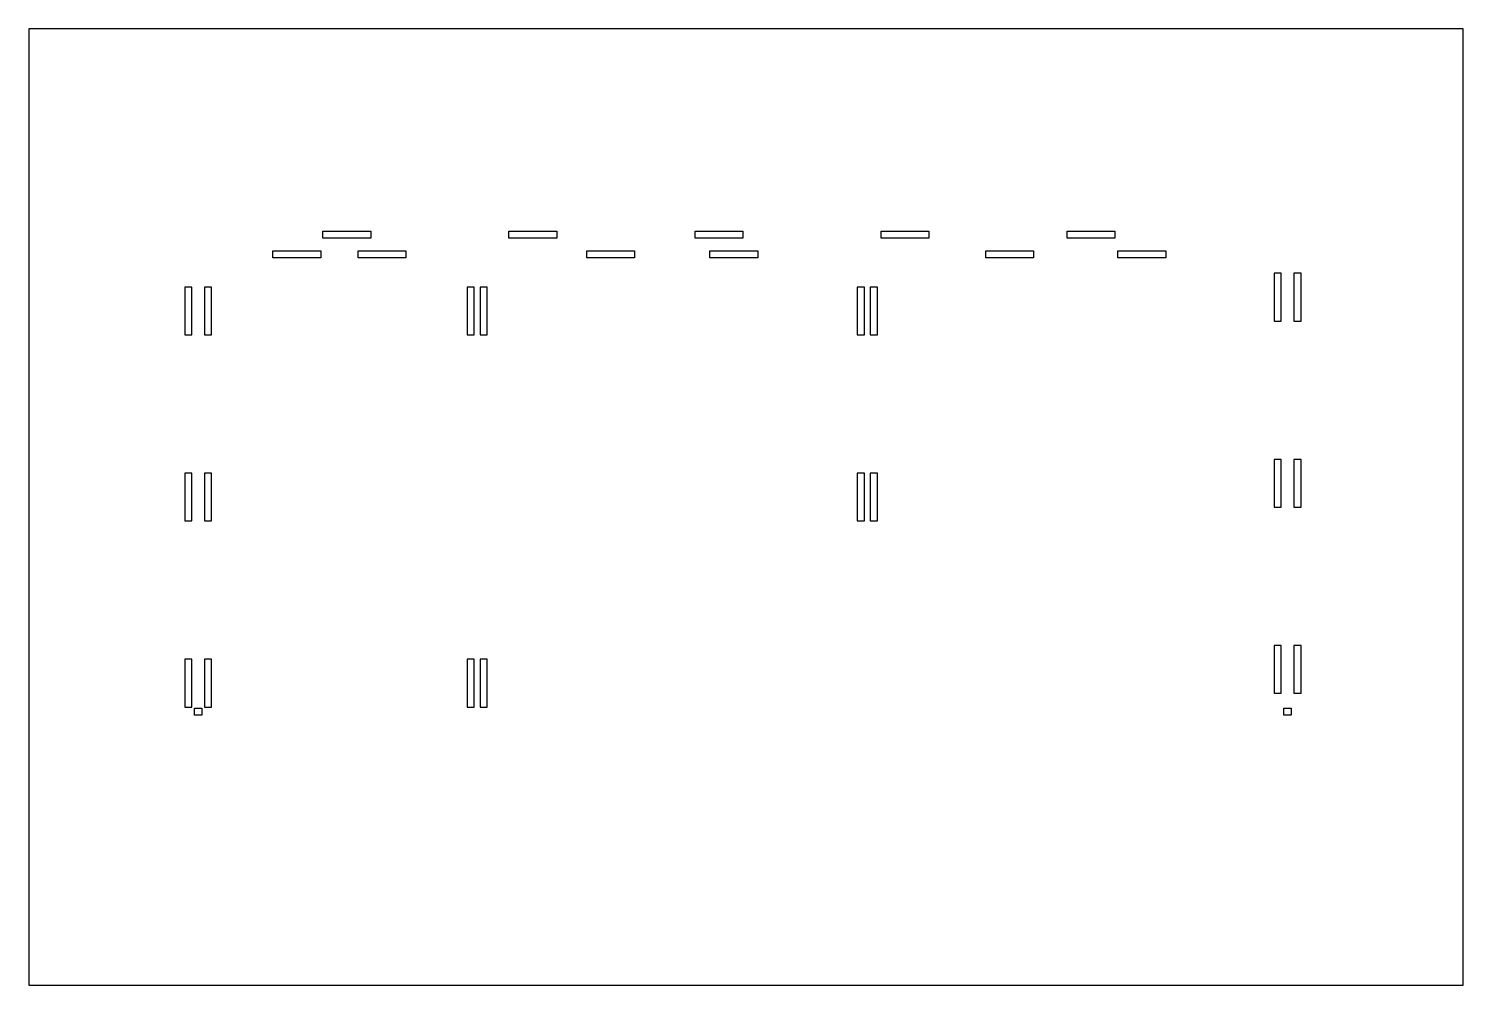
# Model space of a CAD drawing. Header units: inches. Extents: x 89 to 689, y 69 to 469.
import ezdxf

# ---------------------------------------------------------------- set-up
doc = ezdxf.new("R2010")
doc.units = ezdxf.units.IN
doc.header["$MEASUREMENT"] = 0
doc.layers.add('2', color=3, linetype='Continuous')

msp = doc.modelspace()

# ---------------------------------------------------------------- linework, layer by layer
at = {"layer": '2'}
for points in [[(89.07, 68.78), (689.07, 68.78), (689.07, 468.78), (89.07, 468.78)], [(232.13, 381.18), (212.13, 381.18), (212.13, 384.18), (232.13, 384.18)], [(309.94, 381.18), (289.94, 381.18), (289.94, 384.18), (309.94, 384.18)], [(387.75, 381.18), (367.75, 381.18), (367.75, 384.18), (387.75, 384.18)], [(465.57, 381.18), (445.57, 381.18), (445.57, 384.18), (465.57, 384.18)], [(543.38, 381.18), (523.38, 381.18), (523.38, 384.18), (543.38, 384.18)], [(211.19, 372.93), (191.19, 372.93), (191.19, 375.93), (211.19, 375.93)], [(246.82, 372.93), (226.82, 372.93), (226.82, 375.93), (246.82, 375.93)], [(342.44, 372.93), (322.44, 372.93), (322.44, 375.93), (342.44, 375.93)], [(394, 372.93), (374, 372.93), (374, 375.93), (394, 375.93)], [(509.32, 372.93), (489.32, 372.93), (489.32, 375.93), (509.32, 375.93)], [(564.63, 372.93), (544.63, 372.93), (544.63, 375.93), (564.63, 375.93)], [(612.94, 346.52), (612.94, 366.52), (609.94, 366.52), (609.94, 346.52)], [(621.19, 346.52), (621.19, 366.52), (618.19, 366.52), (618.19, 346.52)], [(157.32, 340.74), (157.32, 360.74), (154.32, 360.74), (154.32, 340.74)], [(165.57, 340.74), (165.57, 360.74), (162.57, 360.74), (162.57, 340.74)], [(275.44, 340.74), (275.44, 360.74), (272.44, 360.74), (272.44, 340.74)], [(280.88, 340.74), (280.88, 360.74), (277.88, 360.74), (277.88, 340.74)], [(438.57, 340.74), (438.57, 360.74), (435.57, 360.74), (435.57, 340.74)], [(444, 340.74), (444, 360.74), (441, 360.74), (441, 340.74)], [(612.94, 268.7), (612.94, 288.7), (609.94, 288.7), (609.94, 268.7)], [(621.19, 268.7), (621.19, 288.7), (618.19, 288.7), (618.19, 268.7)], [(157.32, 262.93), (157.32, 282.93), (154.32, 282.93), (154.32, 262.93)], [(165.57, 262.93), (165.57, 282.93), (162.57, 282.93), (162.57, 262.93)], [(438.57, 262.93), (438.57, 282.93), (435.57, 282.93), (435.57, 262.93)], [(444, 262.93), (444, 282.93), (441, 282.93), (441, 262.93)], [(612.94, 190.89), (612.94, 210.89), (609.94, 210.89), (609.94, 190.89)], [(621.19, 190.89), (621.19, 210.89), (618.19, 210.89), (618.19, 190.89)], [(157.32, 185.12), (157.32, 205.12), (154.32, 205.12), (154.32, 185.12)], [(165.57, 185.12), (165.57, 205.12), (162.57, 205.12), (162.57, 185.12)], [(275.44, 185.12), (275.44, 205.12), (272.44, 205.12), (272.44, 185.12)], [(280.88, 185.12), (280.88, 205.12), (277.88, 205.12), (277.88, 185.12)], [(161.44, 184.68), (161.44, 181.68), (158.44, 181.68), (158.44, 184.68)], [(617.07, 184.68), (617.07, 181.68), (614.07, 181.68), (614.07, 184.68)]]:
    msp.add_lwpolyline(points, close=True, dxfattribs=at)

doc.saveas('drawing.dxf')
